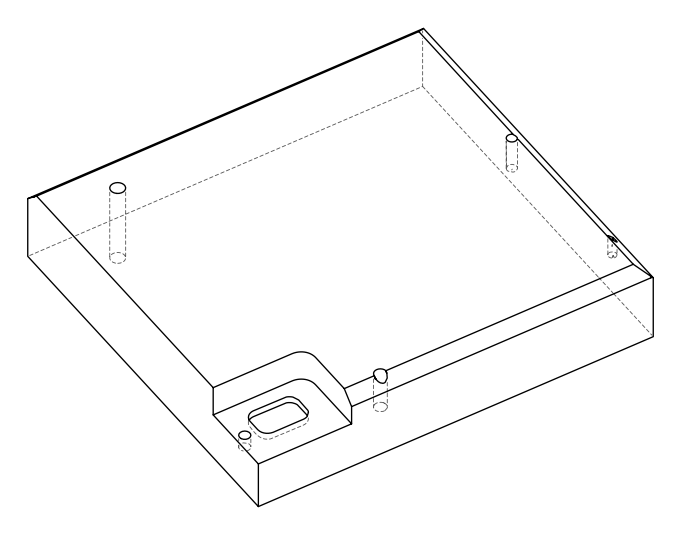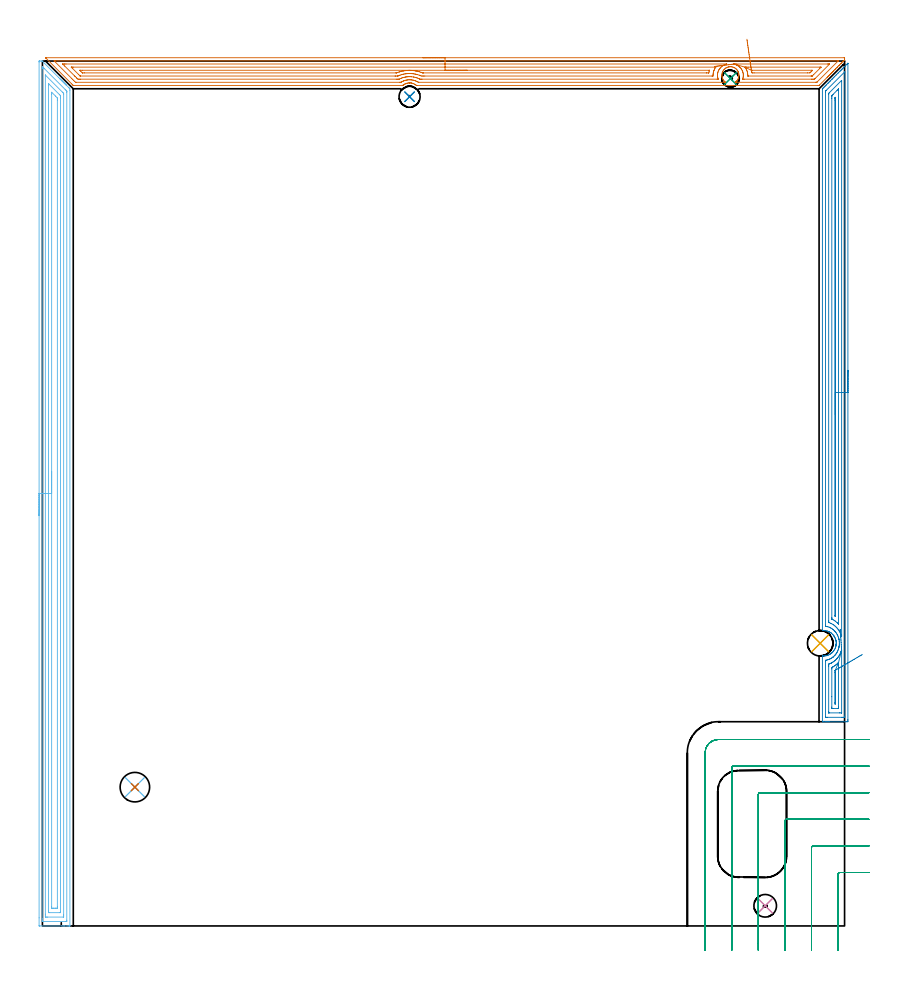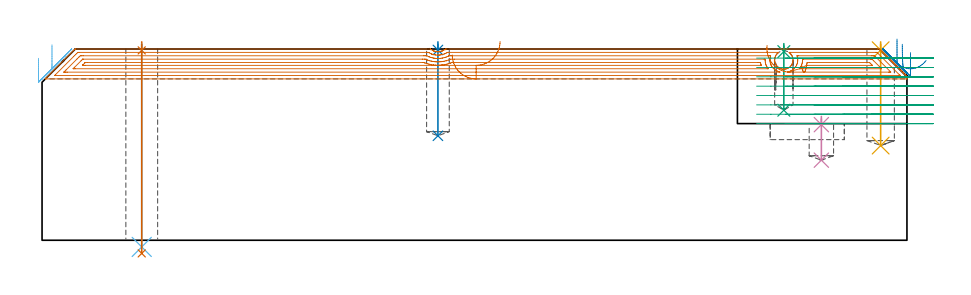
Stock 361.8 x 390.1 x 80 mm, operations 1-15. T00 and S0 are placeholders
(PLAN: 16 operations, 8 tool changes, 55.3 min)
(1 SPOT_DRILL | STEP1HOLE | NXT0321_9005460120000 | 0.03 min | 2 mm3)
(2 SPOT_DRILL_1 | STEP1POCKET | NXT0321_9005460120000 | 0.03 min | 1 mm3)
(3 SPOT_DRILL_2 | STEP1POCKET_1 | NXT0321_9005460120000 | 0.03 min | 11 mm3)
(4 SPOT_DRILL_3 | STEP1POCKET_2 | NXT0321_9005460120000 | 0.04 min | 3411 mm3)
(5 SPOT_DRILL_4 | STEP1POCKET_3 | NXT0321_9005460120000 | 0.03 min | 1 mm3)
(6 DRILL_THROUGH_HOLE_INTO_CENTER | STEP1HOLE | NXT0301_042 | 0.34 min | 3139 mm3)
(7 DRILL_TO_ENLARGE_THROUGH_HOLE | STEP1HOLE | UGT0301_267 | 0.35 min | 7943 mm3)
(8 DRILL_BLIND_HOLE_INTO_CENTER | STEP1POCKET | NXT0301_066 | 0.15 min | 2479 mm3)
(9 DRILL_BLIND_HOLE_INTO_CENTER_1 | STEP1POCKET_1 | UGT0301_196 | 0.11 min | 1102 mm3)
(10 DRILL_BLIND_HOLE_INTO_CENTER_2 | STEP1POCKET_2 | NXT0301_073 | 0.08 min | 1202 mm3)
(11 DRILL_BLIND_HOLE_INTO_CENTER_3 | STEP1POCKET_3 | NXT0301_086 | 0.17 min | 4037 mm3)
(12 AREA_MILL | FG_CHAMFER_SURFACE | UGT0205_001 | 15.7 min | 37683 mm3)
(13 AREA_MILL_1 | FG_CHAMFER_SURFACE_1 | UGT0205_001 | 14.28 min | 27296 mm3)
(14 AREA_MILL_2 | FG_CHAMFER_SURFACE_2 | UGT0205_001 | 11.76 min | 19400 mm3)
(15 MILL_CORNER_NOTCH_RECTANGULAR | CORNER_NOTCH_RECTANGULAR | UGT0201_008 | Follow Part, ap 4, ae 75% | 11.62 min | 198533 mm3)
(16 MILL_RECTANGULAR_POCKET | POCKET_RECTANGULAR_STRAIGHT | UGT0201_008 | Follow Part, ap 4, ae 75% | 0.59 min | 9524 mm3)
(TOOL NXT0321_9005460120000 | NC Spot Drill, 142deg, 12mm, Carbide, Uncoated | D12 PA142 FL30 Z2)
(TOOL NXT0301_042 | Carbide Drill 7.1mm [860.1-0710-057A1-MM 2214] | D7.1 PA140 FL85 Z2)
(TOOL UGT0301_267 | Twist Drill 13.3 mm | D13.3 PA118 FL108 Z2)
(TOOL NXT0301_066 | Carbide Drill 9.5mm [860.1-0950-029A1-MM 2214] | D9.5 PA140 FL47 Z2)
(TOOL UGT0301_196 | Twist Drill 7.7 mm | D7.7 PA118 FL73 Z2)
(TOOL NXT0301_073 | Carbide Drill 10.2mm [860.1-1020-031A1-MM 2214] | D10.2 PA140 FL55 Z2)
(TOOL NXT0301_086 | Carbide Drill 11.5mm [860.1-1150-035A1-MM 2214] | D11.5 PA140 FL55 Z2)
(TOOL UGT0205_001 | Chamfer Mill 20 x 3 x 45 deg. | D20 FL50 Z2)
(TOOL UGT0201_008 | End Mill 16 mm | D16 FL32 Z4)
(OP 1 SPOT_DRILL)
G17 G21 G94 G90
T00 M6
G54
G17 G0 G90 X41.7 Y62.6 S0 M3
G43 Z90. H0
G94 G81 G98 Z79.428 F250. R83.
G80
M5
M2
(OP 2 SPOT_DRILL_1)
G17 G21 G94 G90
T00 M6
G54
G17 G0 G90 X165.6 Y374. S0 M3
G43 Z90. H0
G94 G81 G98 Z79.591 F250. R83.
G80
M5
M2
(OP 3 SPOT_DRILL_2)
G17 G21 G94 G90
T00 M6
G54
G17 G0 G90 X310.3 Y382.2 S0 M3
G43 Z90. H0
G94 G81 G98 Z78.919 F250. R82.25
G80
M5
M2
(OP 4 SPOT_DRILL_3)
G17 G21 G94 G90
T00 M6
G54
G17 G0 G90 X326. Y9.1 S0 M3
G43 Z90. H0
G94 G81 G98 Z48.361 F250. R51.8
G80
M5
M2
(OP 5 SPOT_DRILL_4)
G17 G21 G94 G90
T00 M6
G54
G17 G0 G90 X350.8 Y127.5 S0 M3
G43 Z90. H0
G94 G81 G98 Z79.505 F250. R83.
G80
M5
M2
(OP 6 DRILL_THROUGH_HOLE_INTO_CENTER)
G17 G21 G94 G90
T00 M6
G54
G17 G0 G90 X41.7 Y62.6 S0 M3
G43 Z90. H1
G94 G73 G98 Z-2.792 F250. Q6.899 R82.
G80
M5
M2
(OP 7 DRILL_TO_ENLARGE_THROUGH_HOLE)
G17 G21 G94 G90
T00 M6
G54
G17 G0 G90 X41.7 Y62.6 S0 M3
G43 Z90. H0
G94 G73 G98 Z-5.496 F250. Q12.214 R82.
G80
M5
M2
(OP 8 DRILL_BLIND_HOLE_INTO_CENTER)
G17 G21 G94 G90
T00 M6
G54
G17 G0 G90 X165.6 Y374. S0 M3
G43 Z90. H1
G94 G81 G98 Z43.7 F250. R82.
G80
M5
M2
(OP 9 DRILL_BLIND_HOLE_INTO_CENTER_1)
G17 G21 G94 G90
T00 M6
G54
G17 G0 G90 X310.3 Y382.2 S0 M3
G43 Z90. H0
G94 G81 G98 Z54.4 F250. R81.25
G80
M5
M2
(OP 10 DRILL_BLIND_HOLE_INTO_CENTER_2)
G17 G21 G94 G90
T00 M6
G54
G17 G0 G90 X326. Y9.1 S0 M3
G43 Z90. H1
G94 G81 G98 Z33.5 F250. R50.8
G80
M5
M2
(OP 11 DRILL_BLIND_HOLE_INTO_CENTER_3)
G17 G21 G94 G90
T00 M6
G54
G17 G0 G90 X350.8 Y127.5 S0 M3
G43 Z90. H1
G94 G81 G98 Z39.6 F250. R82.
G80
M5
M2
(OP 12 AREA_MILL)
G17 G21 G94 G90
T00 M6
G54
G17 G0 G90 X-1.5 Y185.05 S1061 M3
G43 Z90. H0
Z76.1
G94 G1 Y185.088 Z75.228 F250.
Y185.202 Z74.364
Y185.391 Z73.512
Y185.653 Z72.68
Y185.987 Z71.874
Y186.39 Z71.1
Y186.858 Z70.364
Y187.39 Z69.672
Y187.979 Z69.029
Y188.622 Z68.44
Y189.314 Z67.909
Y190.05 Z67.44
Y190.824 Z67.037
Y191.63 Z66.703
Y192.462 Z66.441
Y193.314 Z66.252
Y194.178 Z66.138
Y195.05 Z66.1
Y389.667
X-1.496 Y389.921 Z66.104
X-1.491 Y390.097 Z66.105
X-1.471 Y390.099 Z66.125
X-1.297 Y390.1 Z66.298
X-1.122 Z66.473
X-0.245 Z67.352
X-0.108 Y390.098 Z67.488
X-0.069 Y390.07 Z67.528
X7.319 Y382.682 Z74.918
X7.933 Y382.069 Z75.53
X7.975 Y382.025 Z75.574
X8.178 Y381.823 Z75.777
X8.225 Y381.777 Z75.822
X8.273 Y381.727 Z75.872
X8.464 Y381.536 Z76.063
X8.517 Y381.485 Z76.114
X8.571 Y381.429 Z76.17
X8.751 Y381.25 Z76.35
X8.809 Y381.193 Z76.405
X8.869 Y381.131 Z76.468
X9.037 Y380.963 Z76.636
X9.101 Y380.901 Z76.697
X9.167 Y380.833 Z76.766
X9.324 Y380.677 Z76.923
X9.393 Y380.609 Z76.989
X9.465 Y380.535 Z77.064
X9.61 Y380.39 Z77.209
X9.685 Y380.317 Z77.281
X9.763 Y380.237 Z77.362
X9.896 Y380.104 Z77.496
X9.977 Y380.025 Z77.573
X10.061 Y379.939 Z77.66
X10.183 Y379.817 Z77.782
X10.269 Y379.733 Z77.865
X10.359 Y379.641 Z77.958
X10.469 Y379.531 Z78.069
X10.561 Y379.441 Z78.157
X10.657 Y379.343 Z78.256
X10.756 Y379.244 Z78.355
X10.853 Y379.148 Z78.449
X12.022 Y377.98 Z79.618
X12.147 Y377.853 Z79.746
X12.241 Y377.758 Z79.839
X12.399 Y377.595 Z79.986
X12.4 Y376.96 Z80.
Y0.179
X12.397 Y0.01 Z79.988
X12.251 Y0.003 Z79.843
X12.097 Y0. Z79.697
X11.847 Z79.446
X11.145 Z78.74
X9.919 Z77.515
X9.393 Z76.987
X8.78 Z76.375
X-1.122 Z66.476
X-1.388 Y0.003 Z66.21
X-1.492 Y0.01 Z66.106
X-1.499 Y0.117 Z66.099
X-1.5 Y3.664 Z66.1
Y195.05
X-0.086 Z67.514
X-0.085 Y386.792 Z67.515
X-0.081 Y387.519 Z67.519
X-0.079 Y387.609 Z67.521
X0.275 Y387.267 Z67.875
X0.508 Y387.04 Z68.108
X0.631 Y386.919 Z68.231
X0.758 Y386.792 Z68.358
X10.269 Y377.28 Z77.869
X10.588 Y376.96 Z78.188
X10.921 Y376.617 Z78.521
X10.979 Y376.544 Z78.579
X10.981 Y376.502 Z78.581
X10.984 Y376.411 Z78.584
X10.985 Y376.229 Z78.585
X10.986 Y376.066 Z78.586
X10.985 Y2.577 Z78.585
X10.984 Y2.414 Z78.584
X10.98 Y2.049 Z78.58
X10.979 Y2.012 Z78.579
X10.918 Y2.008 Z78.518
X10.81 Y2.003 Z78.41
X10.674 Y2.001 Z78.274
X0.159 Z67.759
X-0.021 Y2.006 Z67.579
X-0.054 Y2.01 Z67.546
X-0.079 Y2.016 Z67.521
X-0.08 Y2.057 Z67.52
X-0.084 Y2.249 Z67.516
X-0.085 Y2.414 Z67.515
X-0.086 Y3.145 Z67.514
Y195.05
X1.328 Z68.928
X1.329 Y383.581 Z68.929
X1.33 Y383.702 Z68.93
X1.333 Y383.745 Z68.933
X1.336 Y383.754 Z68.936
X1.339 Z68.939
X1.383 Y383.714 Z68.983
X1.507 Y383.593 Z69.107
X9.035 Y376.066 Z76.635
X9.393 Y375.706 Z76.993
X9.522 Y375.571 Z77.122
X9.553 Y375.536 Z77.153
X9.565 Y375.516 Z77.165
X9.567 Y375.475 Z77.167
X9.57 Y375.354 Z77.17
X9.571 Y375.172 Z77.171
Y374.99
Y4.914
X9.568 Y4.201 Z77.168
X9.566 Y4.025 Z77.166
X9.561 Y4.009 Z77.161
X9.541 Y4.006 Z77.141
X9.492 Y4.003 Z77.092
X9.393 Y4.001 Z76.993
X2.383 Y4. Z69.983
X1.701 Y4.004 Z69.301
X1.507 Y4.01 Z69.107
X1.335 Y4.029 Z68.935
X1.332 Y4.201 Z68.932
X1.33 Y4.382 Z68.93
X1.329 Y5.095 Z68.929
X1.328 Y5.277 Z68.928
Y195.05
X2.743 Z70.343
X2.744 Y379.274 Z70.344
X2.746 Y379.641 Z70.346
X2.75 Y379.881 Z70.35
X2.751 Y379.888 Z70.351
X2.781 Y379.862 Z70.381
X2.856 Y379.791 Z70.456
X3.01 Y379.641 Z70.61
X7.641 Y375.011 Z75.241
X8.003 Y374.646 Z75.603
X8.093 Y374.552 Z75.693
X8.136 Y374.503 Z75.736
X8.15 Y374.48 Z75.75
X8.152 Y374.453 Z75.752
X8.155 Y374.278 Z75.755
X8.157 Y373.751 Z75.757
Y373.384
Y6.357
X8.154 Y6.18 Z75.754
X8.15 Y6.041 Z75.75
X8.148 Y6.009 Z75.748
X8.127 Y6.007 Z75.727
X8.073 Y6.004 Z75.673
X7.641 Y6. Z75.241
X3.259 Z70.859
X2.828 Y6.003 Z70.428
X2.776 Y6.006 Z70.376
X2.754 Y6.01 Z70.354
X2.749 Y6.022 Z70.349
X2.746 Y6.085 Z70.346
X2.744 Y6.147 Z70.344
X2.743 Y6.516 Z70.343
Y6.883
Y195.05
X4.157 Z71.757
Y375.15
X4.164 Y376.037 Z71.764
X5.923 Y374.278 Z73.523
X6.736 Y373.413 Z74.336
X6.738 Y373.384 Z74.338
X6.743 Y372.512 Z74.343
Y8.671
X6.739 Y8.235 Z74.339
X6.736 Y8.026 Z74.336
X6.537 Y8.009 Z74.137
X5.888 Y8.002 Z73.488
X5.669 Y8. Z73.269
X5.012 Y8.001 Z72.612
X4.792 Y8.002 Z72.392
X4.274 Y8.01 Z71.874
X4.164 Y8.03 Z71.764
X4.157 Y8.671 Z71.757
Y195.05
Y195.922 Z71.795
Y196.786 Z71.909
Y197.638 Z72.098
Y198.47 Z72.36
Y199.276 Z72.694
Y200.05 Z73.097
Y200.786 Z73.565
Y201.478 Z74.096
Y202.121 Z74.686
Y202.71 Z75.329
Y203.242 Z76.021
Y203.71 Z76.757
Y204.113 Z77.531
Y204.447 Z78.337
Y204.709 Z79.169
Y204.898 Z80.02
Y205.012 Z80.885
Y205.05 Z81.757
G0 Z90.
M5
M2
(OP 13 AREA_MILL_1)
G17 G21 G94 G90
T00 M6
G54
G17 G0 G90 X171.6 Y391.6 S1061 M3
G43 Z90. H0
Z77.5
G94 G1 X171.638 Z76.628 F250.
X171.752 Z75.763
X171.941 Z74.912
X172.203 Z74.08
X172.537 Z73.274
X172.94 Z72.5
X173.408 Z71.764
X173.94 Z71.072
X174.529 Z70.429
X175.172 Z69.84
X175.864 Z69.308
X176.6 Z68.84
X177.374 Z68.437
X178.18 Z68.103
X179.012 Z67.841
X179.864 Z67.652
X180.728 Z67.538
X181.6 Z67.5
X361.628
X361.693 Y391.598 Z67.502
X361.8 Y391.591 Z67.505
Y390.694 Z68.405
X361.799 Y390.659 Z68.439
X361.796 Y390.607 Z68.49
X361.776 Y390.579 Z68.519
X361.606 Y390.406 Z68.694
X361.181 Y389.98 Z69.119
X360.976 Y389.774 Z69.322
X360.378 Y389.178 Z69.922
X360.287 Y389.087 Z70.012
X360.091 Y388.889 Z70.207
X359.518 Y388.318 Z70.782
X359.394 Y388.193 Z70.905
X359.206 Y388.004 Z71.092
X358.658 Y387.458 Z71.642
X358.322 Y387.12 Z71.976
X357.798 Y386.598 Z72.502
X357.437 Y386.235 Z72.861
X356.938 Y385.738 Z73.362
X356.714 Y385.513 Z73.585
X356.553 Y385.35 Z73.745
X356.392 Y385.191 Z73.907
X356.267 Y385.066 Z74.032
X356.11 Y384.908 Z74.187
X355.954 Y384.752 Z74.345
X355.82 Y384.619 Z74.479
X355.668 Y384.465 Z74.63
X355.515 Y384.314 Z74.783
X355.373 Y384.172 Z74.925
X355.225 Y384.023 Z75.073
X355.077 Y383.876 Z75.222
X354.927 Y383.726 Z75.372
X354.783 Y383.58 Z75.515
X354.639 Y383.438 Z75.66
X354.48 Y383.279 Z75.819
X354.34 Y383.138 Z75.958
X354.201 Y383. Z76.098
X354.033 Y382.832 Z76.266
X353.898 Y382.696 Z76.4
X350.46 Y379.258 Z79.839
X350.345 Y379.149 Z79.948
X350.295 Y379.104 Z79.99
X349.567 Y379.1 Z80.
X169.092
X168.699 Y379.106 Z79.992
X168.601 Y379.178 Z79.92
X168.407 Y379.325 Z79.774
X168.205 Y379.465 Z79.635
X167.983 Y379.594 Z79.506
X167.812 Y379.692 Z79.408
X167.406 Y379.89 Z79.209
X167.312 Y379.925 Z79.173
X166.858 Y380.067 Z79.03
X166.597 Y380.127 Z78.971
X166.42 Y380.167 Z78.928
X166.412 Y380.168 Z78.927
X165.974 Y380.229 Z78.871
X165.751 Y380.243 Z78.853
X165.551 Y380.244 Z78.848
X165.526 Z78.849
X165.414 Y380.242 Z78.855
X165.079 Y380.212 Z78.887
X164.625 Y380.136 Z78.96
X164.384 Y380.075 Z79.023
X164.21 Y380.03 Z79.067
X163.793 Y379.889 Z79.209
X163.741 Y379.866 Z79.231
X163.731 Y379.861 Z79.235
X163.521 Y379.755 Z79.344
X163.286 Y379.634 Z79.464
X162.848 Y379.365 Z79.733
X162.65 Y379.219 Z79.88
X162.646 Y379.216 Z79.882
X162.532 Y379.126 Z79.969
X162.497 Y379.104 Z79.989
X162.391 Y379.1 Z80.
X14.081
X13.905 Y379.104 Z79.989
X13.878 Y379.125 Z79.969
X13.721 Y379.277 Z79.82
X13.187 Y379.813 Z79.287
X1.573 Y391.428 Z67.671
X1.462 Y391.544 Z67.554
X1.418 Y391.593 Z67.505
X1.545 Y391.599 Z67.501
X1.573 Y391.6 Z67.5
X181.6
Y390.186 Z68.914
X358.532
X358.874 Y390.184 Z68.916
X358.915 Y390.182 Z68.918
X358.921 Y390.18 Z68.92
Y390.177 Z68.923
X358.9 Y390.151 Z68.949
X358.877 Y390.128 Z68.972
X358.735 Y389.984 Z69.116
X349.566 Y380.816 Z78.284
X349.397 Y380.651 Z78.449
X349.29 Y380.549 Z78.551
X349.26 Y380.522 Z78.578
X349.211 Y380.519 Z78.581
X349.104 Y380.517 Z78.583
X348.673 Y380.514 Z78.586
X348.642
X312.859 Y380.515
X312.475 Y380.521 Z78.579
X312.602 Y380.619 Z78.481
X312.795 Y380.77 Z78.33
X312.867 Y380.834 Z78.266
X313.234 Y381.223 Z77.877
X313.403 Y381.43 Z77.67
X313.55 Y381.65 Z77.45
X313.76 Y382.018 Z77.082
X313.868 Y382.271 Z76.829
X313.958 Y382.53 Z76.57
X314.067 Y382.967 Z76.133
X314.129 Y383.41 Z75.69
X314.135 Y383.851 Z75.249
X314.093 Y384.29 Z74.81
X313.996 Y384.735 Z74.365
X313.849 Y385.17 Z73.93
X313.76 Y385.382 Z73.718
X313.563 Y385.723 Z73.377
X313.339 Y386.05 Z73.05
X313.113 Y386.314 Z72.786
X312.867 Y386.564 Z72.536
X312.634 Y386.754 Z72.346
X312.386 Y386.93 Z72.17
X311.974 Y387.155 Z71.945
X311.533 Y387.334 Z71.766
X311.081 Y387.459 Z71.641
X310.636 Y387.524 Z71.576
X310.188 Y387.54 Z71.56
X309.962 Y387.532 Z71.568
X309.737 Y387.508 Z71.592
X309.515 Y387.467 Z71.633
X309.295 Y387.408 Z71.692
X308.84 Y387.252 Z71.848
X308.618 Y387.157 Z71.943
X308.402 Y387.045 Z72.055
X308.213 Y386.93 Z72.17
X307.847 Y386.652 Z72.448
X307.509 Y386.343 Z72.757
X307.262 Y386.05 Z73.05
X306.978 Y385.622 Z73.478
X306.754 Y385.17 Z73.93
X306.616 Y384.813 Z74.287
X306.507 Y384.29 Z74.81
X306.465 Y383.851 Z75.249
X306.472 Y383.41 Z75.69
X306.528 Y382.996 Z76.104
X306.616 Y382.585 Z76.515
X306.636 Y382.53 Z76.57
X306.819 Y382.081 Z77.019
X307.052 Y381.65 Z77.45
X307.268 Y381.344 Z77.756
X307.509 Y381.056 Z78.044
X307.813 Y380.77 Z78.33
X308.095 Y380.554 Z78.546
X308.137 Y380.521 Z78.579
X307.804 Y380.514 Z78.586
X169.739 Y380.515 Z78.585
X169.631 Y380.516 Z78.584
X169.578 Y380.518 Z78.582
X169.554 Y380.521 Z78.579
X169.517 Y380.54 Z78.56
X169.092 Y380.77 Z78.33
X168.505 Y381.064 Z78.036
X168.198 Y381.186 Z77.914
X167.63 Y381.368 Z77.732
X167.305 Y381.449 Z77.651
X167.199 Y381.474 Z77.626
X166.758 Y381.556 Z77.544
X166.412 Y381.603 Z77.497
X166.146 Y381.631 Z77.469
X165.818 Y381.651 Z77.449
X165.518 Y381.655 Z77.445
X165.238 Y381.645 Z77.455
X164.625 Y381.582 Z77.518
X164.438 Y381.553 Z77.547
X164.112 Y381.498 Z77.602
X163.731 Y381.412 Z77.688
X163.696 Y381.403 Z77.697
X163.564 Y381.368 Z77.732
X163.016 Y381.192 Z77.908
X162.941 Y381.165 Z77.935
X162.838 Y381.125 Z77.975
X162.399 Y380.918 Z78.182
X161.944 Y380.677 Z78.423
X161.818 Y380.608 Z78.492
X161.684 Y380.534 Z78.566
X161.482 Y380.521 Z78.579
X161.051 Y380.515 Z78.585
X161.02 Y380.514 Z78.586
X15.389 Y380.515 Z78.585
X14.964 Y380.521 Z78.579
X14.527 Y380.933 Z78.167
X14.084 Y381.368 Z77.732
X13.634 Y381.816 Z77.284
X13.196 Y382.253 Z76.847
X5.593 Y389.857 Z69.243
X5.385 Y390.069 Z69.031
X5.307 Y390.152 Z68.948
X5.283 Y390.179 Z68.921
X5.312 Y390.181 Z68.919
X5.405 Y390.184 Z68.916
X5.593 Y390.186 Z68.914
X5.624
X181.6
Y388.772 Z70.328
X308.468 Y388.771 Z70.329
X308.525
X308.576 Y388.769 Z70.331
X308.68 Y388.763 Z70.337
X308.531 Y388.715 Z70.385
X308.468 Y388.694 Z70.406
X308.284 Y388.629 Z70.471
X307.779 Y388.447 Z70.653
X307.636 Y388.386 Z70.714
X307.575 Y388.357 Z70.743
X307.052 Y388.08 Z71.02
X306.681 Y387.833 Z71.267
X306.329 Y387.562 Z71.538
X306.046 Y387.306 Z71.794
X305.788 Y387.051 Z72.049
X305.617 Y386.847 Z72.253
X305.481 Y386.677 Z72.423
X305.248 Y386.327 Z72.773
X305.12 Y386.125 Z72.975
X304.945 Y385.792 Z73.308
X304.928 Y385.759 Z73.341
X304.894 Y385.69 Z73.41
X304.675 Y385.125 Z73.975
X304.624 Y384.908 Z74.192
X304.521 Y384.392 Z74.708
X304.487 Y384.023 Z75.077
X304.477 Y383.551 Z75.549
X304.484 Y383.347 Z75.753
X304.509 Y383.138 Z75.962
X304.613 Y382.532 Z76.568
X304.682 Y382.253 Z76.847
X304.786 Y381.939 Z77.161
X304.749 Y381.935 Z77.165
X304.656 Y381.933 Z77.167
X304.328 Y381.929 Z77.171
X171.207
X170.879
X170.309 Y381.933 Z77.167
X170.275 Y381.935 Z77.165
X170.22 Y381.955 Z77.145
X170.115 Y382.003 Z77.097
X169.985 Y382.063 Z77.037
X169.587 Y382.253 Z76.847
X169.092 Y382.452 Z76.648
X168.789 Y382.554 Z76.546
X168.432 Y382.662 Z76.438
X168.198 Y382.723 Z76.377
X167.584 Y382.862 Z76.238
X167.305 Y382.916 Z76.184
X166.529 Y383.022 Z76.078
X166.412 Y383.033 Z76.067
X166. Y383.059 Z76.041
X165.584 Y383.073 Z76.027
X165.518 Y383.072 Z76.028
X165.11 Y383.056 Z76.044
X164.737 Y383.027 Z76.073
X164.625 Y383.015 Z76.085
X164.26 Y382.973 Z76.127
X163.947 Y382.924 Z76.176
X163.731 Y382.888 Z76.212
X163.206 Y382.773 Z76.327
X162.838 Y382.681 Z76.419
X162.51 Y382.578 Z76.522
X161.944 Y382.39 Z76.71
X161.845 Y382.352 Z76.748
X161.617 Y382.253 Z76.847
X160.975 Y381.947 Z77.153
X160.908 Y381.935 Z77.165
X160.768 Y381.933 Z77.167
X160.484 Y381.93 Z77.17
X160.158 Y381.929 Z77.171
X159.592 Y381.928 Z77.172
X17.208 Y381.929 Z77.171
X16.641 Y381.93 Z77.17
X16.314 Y381.932 Z77.168
X15.991 Y381.935 Z77.165
X15.656 Y382.253 Z76.847
X15.421 Y382.481 Z76.619
X14.761 Y383.138 Z75.962
X14.527 Y383.372 Z75.728
X10.06 Y387.839 Z71.261
X9.455 Y388.447 Z70.653
X9.167 Y388.74 Z70.36
X9.153 Y388.765 Z70.335
X9.167 Y388.766 Z70.334
X9.734 Y388.77 Z70.33
X10.06 Y388.771 Z70.329
X10.626 Y388.772 Z70.328
X181.6
Y387.357 Z71.743
X303.314
X303.642 Y387.355 Z71.745
X303.684 Y387.353 Z71.747
X303.699 Y387.351 Z71.749
X303.695 Y387.341 Z71.759
X303.659 Y387.28 Z71.82
X303.278 Y386.677 Z72.423
X303.217 Y386.569 Z72.531
X303.107 Y386.36 Z72.74
X302.932 Y385.966 Z73.134
X302.861 Y385.792 Z73.308
X302.757 Y385.527 Z73.573
X302.693 Y385.318 Z73.782
X302.604 Y384.908 Z74.192
X302.54 Y384.585 Z74.515
X302.487 Y384.023 Z75.077
X302.475 Y383.764 Z75.336
X302.461 Y383.35 Z75.75
X302.385 Y383.347 Z75.753
X302.214 Y383.344 Z75.756
X302.007 Y383.343 Z75.757
X172.459
X171.772 Y383.344 Z75.756
X171.563 Y383.345 Z75.755
X170.879 Y383.355 Z75.745
X170.495 Y383.518 Z75.582
X169.985 Y383.717 Z75.383
X169.118 Y383.997 Z75.103
X169.092 Y384.004 Z75.096
X169.02 Y384.023 Z75.077
X168.198 Y384.207 Z74.893
X167.964 Y384.255 Z74.845
X167.305 Y384.356 Z74.744
X166.916 Y384.408 Z74.692
X166.412 Y384.453 Z74.647
X165.955 Y384.475 Z74.625
X165.518 Y384.483 Z74.617
X165.066 Y384.471 Z74.629
X164.625 Y384.438 Z74.662
X164.243 Y384.401 Z74.699
X163.731 Y384.338 Z74.762
X163.457 Y384.295 Z74.805
X162.838 Y384.175 Z74.925
X162.712 Y384.148 Z74.952
X162.183 Y384.023 Z75.077
X161.998 Y383.97 Z75.13
X161.944 Y383.953 Z75.147
X161.328 Y383.749 Z75.351
X161.051 Y383.655 Z75.445
X160.681 Y383.504 Z75.596
X160.464 Y383.414 Z75.686
X160.325 Y383.356 Z75.744
X160.158 Y383.35 Z75.75
X159.948 Y383.346 Z75.754
X159.264 Y383.343 Z75.757
X159.057
X17.208
X17.11 Y383.344 Z75.756
X17.05 Y383.347 Z75.753
X17.02 Y383.349 Z75.751
X16.993 Y383.368 Z75.732
X16.769 Y383.586 Z75.514
X16.326 Y384.023 Z75.077
X13.634 Y386.715 Z72.385
X13.241 Y387.112 Z71.988
X13.051 Y387.307 Z71.793
X13.013 Y387.348 Z71.752
X13.031 Y387.35 Z71.75
X13.088 Y387.353 Z71.747
X13.634 Y387.357 Z71.743
X13.841
X181.6
Y385.943 Z73.157
X300.681 Y385.942 Z73.158
X300.762 Y385.94 Z73.16
X300.813 Y385.936 Z73.164
X300.822 Y385.934 Z73.166
X300.821 Y385.925 Z73.175
X300.787 Y385.792 Z73.308
X300.712 Y385.51 Z73.59
X300.573 Y384.908 Z74.192
X300.544 Y384.792 Z74.308
X300.533 Y384.764 Z74.336
X300.502 Y384.762 Z74.338
X300.427 Y384.76 Z74.34
X299.686 Y384.757 Z74.343
X299.534
X171.924
X171.772 Y384.758 Z74.342
X171.62 Y384.76 Z74.34
X171.52 Y384.764 Z74.336
X171.455 Y384.771 Z74.329
X170.879 Y384.985 Z74.115
X170.758 Y385.027 Z74.073
X169.985 Y385.265 Z73.835
X169.492 Y385.396 Z73.704
X169.092 Y385.49 Z73.61
X168.753 Y385.566 Z73.534
X168.346 Y385.646 Z73.454
X168.198 Y385.67 Z73.43
X167.376 Y385.792 Z73.308
X167.305 Y385.802 Z73.298
X167.294 Y385.803 Z73.297
X166.903 Y385.835 Z73.265
X166.412 Y385.874 Z73.226
X166.324 Y385.879 Z73.221
X165.663 Y385.898 Z73.202
X165.518 Y385.901 Z73.199
X165.409 Y385.9 Z73.2
X165.241 Y385.894 Z73.206
X164.625 Y385.864 Z73.236
X164.557 Y385.86 Z73.24
X163.826 Y385.792 Z73.308
X163.742 Y385.782 Z73.318
X163.731 Y385.781 Z73.319
X162.966 Y385.666 Z73.434
X162.838 Y385.643 Z73.457
X162.221 Y385.518 Z73.582
X161.944 Y385.454 Z73.646
X161.501 Y385.347 Z73.753
X161.051 Y385.214 Z73.886
X160.816 Y385.14 Z73.96
X160.158 Y384.928 Z74.172
X160.142 Y384.923 Z74.177
X159.736 Y384.768 Z74.332
X159.669 Y384.763 Z74.337
X159.568 Y384.759 Z74.341
X159.416 Y384.757 Z74.343
X18.995
X18.251 Y384.759 Z74.341
X18.101 Y384.762 Z74.338
X18.055 Y384.764 Z74.336
X18.003 Y384.807 Z74.293
X17.897 Y384.908 Z74.192
X17.208 Y385.591 Z73.509
X17.007 Y385.792 Z73.308
X16.942 Y385.86 Z73.24
X16.894 Y385.915 Z73.185
X16.877 Y385.937 Z73.163
X16.904 Y385.938 Z73.162
X17.057 Y385.942 Z73.158
X17.208 Y385.943 Z73.157
X17.949
X181.6
X182.472 Z73.195
X183.336 Z73.309
X184.188 Z73.498
X185.02 Z73.76
X185.826 Z74.094
X186.6 Z74.497
X187.336 Z74.965
X188.028 Z75.496
X188.671 Z76.086
X189.26 Z76.729
X189.792 Z77.421
X190.26 Z78.157
X190.663 Z78.931
X190.997 Z79.737
X191.259 Z80.569
X191.448 Z81.42
X191.562 Z82.285
X191.6 Z83.157
G0 Z90.
X303.294 Y387.667
Z81.512
G1 X303.224 Y387.658 Z80.643
X303.228 Z79.77
X303.309 Y387.669 Z78.902
X303.464 Y387.688 Z78.043
X303.693 Y387.717 Z77.202
X303.993 Y387.755 Z76.384
X304.363 Y387.802 Z75.595
X304.8 Y387.858 Z74.842
X305.301 Y387.921 Z74.131
X305.861 Y387.992 Z73.466
X306.476 Y388.071 Z72.852
X307.142 Y388.155 Z72.295
X307.854 Y388.245 Z71.799
X308.606 Y388.341 Z71.367
X309.392 Y388.441 Z71.003
X310.207 Y388.544 Z70.709
X311.044 Y388.65 Z70.488
X311.898 Y388.759 Z70.341
X311.952 Y388.766 Z70.334
X311.997 Y388.769 Z70.331
X312.042 Y388.771 Z70.329
X312.607 Y388.772 Z70.328
X312.935
X354.033 Y388.771 Z70.329
X354.6 Y388.77 Z70.33
X354.754 Y388.768 Z70.332
X354.927 Y388.765 Z70.335
X355.038 Y388.748 Z70.352
X354.98 Y388.684 Z70.416
X354.927 Y388.627 Z70.473
X348.613 Y382.312 Z76.788
X348.552 Y382.253 Z76.847
X348.29 Y382.001 Z77.099
X348.212 Y381.935 Z77.165
X348.103 Y381.933 Z77.167
X347.779 Y381.93 Z77.17
X347.213 Y381.929 Z77.171
X346.886 Y381.928 Z77.172
X316.509 Y381.929 Z77.171
X315.942 Y381.93 Z77.17
X315.871 Y381.932 Z77.168
X315.823 Y381.935 Z77.165
X315.846 Y382.025 Z77.075
X315.909 Y382.253 Z76.847
X316.029 Y382.729 Z76.371
X316.09 Y383.138 Z75.962
X316.121 Y383.522 Z75.578
X316.113 Y384.023 Z75.077
X316.07 Y384.458 Z74.642
X315.972 Y384.908 Z74.192
X315.881 Y385.212 Z73.888
X315.712 Y385.697 Z73.403
X315.669 Y385.792 Z73.308
X315.616 Y385.903 Z73.197
X315.318 Y386.389 Z72.711
X315.12 Y386.677 Z72.423
X314.722 Y387.143 Z71.957
X314.511 Y387.357 Z71.743
X314.277 Y387.562 Z71.538
X313.829 Y387.9 Z71.2
X313.567 Y388.063 Z71.037
X313.03 Y388.353 Z70.747
X312.935 Y388.394 Z70.706
X312.805 Y388.447 Z70.653
X312.459 Y388.58 Z70.52
X312.042 Y388.711 Z70.389
X311.993 Y388.727 Z70.373
X311.898 Y388.759 Z70.341
X316.903 Y387.35 Z71.75
X317.059 Y387.353 Z71.747
X317.402 Y387.356 Z71.744
X317.609 Y387.357 Z71.743
X318.296
X350.667
X351.021 Y387.353 Z71.747
X351.126 Y387.35 Z71.75
X351.183 Y387.343 Z71.757
X351.143 Y387.299 Z71.801
X351.029 Y387.181 Z71.919
X350.938 Y387.088 Z72.012
X350.529 Y386.677 Z72.423
X347.874 Y384.023 Z75.077
X347.779 Y383.928 Z75.172
X347.379 Y383.534 Z75.566
X347.21 Y383.371 Z75.729
X347.182 Y383.349 Z75.751
X347.143 Y383.347 Z75.753
X347.057 Y383.345 Z75.755
X346.886 Y383.343 Z75.757
X346.679
X318.503
X318.296 Y383.345 Z75.755
X318.198 Y383.347 Z75.753
X318.147 Y383.349 Z75.751
X318.116 Y384.023 Z75.077
X318.105 Y384.212 Z74.888
X318.063 Y384.575 Z74.525
X317.995 Y384.908 Z74.192
X317.901 Y385.299 Z73.801
X317.735 Y385.792 Z73.308
X317.644 Y386.04 Z73.06
X317.551 Y386.26 Z72.84
X317.402 Y386.549 Z72.551
X317.327 Y386.677 Z72.423
X317.218 Y386.86 Z72.24
X316.903 Y387.35 Z71.75
X319.763 Y385.931 Z73.169
X319.781 Y385.936 Z73.164
X319.933 Y385.941 Z73.159
X320.083 Y385.942 Z73.158
X346.886 Y385.943 Z73.157
X347.038 Y385.941 Z73.159
X347.323 Y385.936 Z73.164
X347.189 Y385.792 Z73.308
X347.04 Y385.64 Z73.46
X346.886 Y385.484 Z73.616
X346.595 Y385.196 Z73.904
X346.297 Y384.908 Z74.192
X346.139 Y384.763 Z74.337
X345.099 Y384.757 Z74.343
X320.976
X320.231 Y384.761 Z74.339
X320.083 Y384.764 Z74.336
X320.034 Y384.908 Z74.192
X320.012 Y384.978 Z74.122
X319.896 Y385.436 Z73.664
X319.796 Y385.792 Z73.308
X319.775 Y385.869 Z73.231
X319.765 Y385.913 Z73.187
X319.763 Y385.931 Z73.169
X319.671 Y386.571 Z72.583
X319.573 Y387.259 Z72.055
X319.468 Y387.989 Z71.59
X319.358 Y388.757 Z71.191
X319.243 Y389.557 Z70.861
X319.125 Y390.382 Z70.603
X319.004 Y391.226 Z70.419
X318.882 Y392.083 Z70.309
X318.758 Y392.945 Z70.276
X318.635 Y393.808 Z70.318
X318.512 Y394.664 Z70.437
X318.391 Y395.506 Z70.63
X318.274 Y396.328 Z70.896
X318.16 Y397.124 Z71.234
X318.05 Y397.888 Z71.641
X317.946 Y398.614 Z72.113
X317.849 Y399.297 Z72.648
X317.758 Y399.93 Z73.241
G0 Z90.
M5
M2
(OP 14 AREA_MILL_2)
G17 G21 G94 G90
T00 M6
G54
G17 G0 G90 X363.3 Y250.6 S1061 M3
G43 Z90. H0
Z78.5
G94 G1 Y250.562 Z77.628 F250.
Y250.448 Z76.764
Y250.259 Z75.912
Y249.997 Z75.08
Y249.663 Z74.274
Y249.26 Z73.5
Y248.792 Z72.764
Y248.261 Z72.072
Y247.671 Z71.429
Y247.028 Z70.84
Y246.336 Z70.309
Y245.6 Z69.84
Y244.826 Z69.437
Y244.02 Z69.103
Y243.188 Z68.841
Y242.337 Z68.652
Y241.472 Z68.538
Y240.6 Z68.5
Y93.15
X363.299 Y92.721 Z68.501
X363.295 Y92.261 Z68.503
X363.292 Y92.11 Z68.506
X362.842 Y92.1 Z68.956
X354.904 Z76.89
X354.365 Z77.432
X354.022 Z77.774
X353.483 Z78.313
X353.14 Z78.655
X352.454 Z79.345
X352.157 Z79.643
X351.806 Y92.107 Z79.984
X351.803 Y92.108 Z79.988
X351.8 Y92.274 Z80.
Y121.76
X351.804 Y121.763 Z79.995
X351.819 Y121.77 Z79.98
X351.962 Y121.761 Z79.838
X352.079 Y121.757 Z79.721
X352.542 Y121.766 Z79.257
X352.981 Y121.8 Z78.817
X353.418 Y121.87 Z78.378
X353.505 Y121.891 Z78.291
X353.857 Y121.977 Z77.937
X354.022 Y122.03 Z77.771
X354.18 Y122.081 Z77.616
X354.295 Y122.118 Z77.503
X354.705 Y122.281 Z77.094
X355.172 Y122.529 Z76.625
X355.345 Y122.643 Z76.45
X355.62 Y122.82 Z76.18
X355.786 Y122.947 Z76.01
X356.05 Y123.145 Z75.75
X356.084 Y123.174 Z75.716
X356.514 Y123.605 Z75.284
X356.668 Y123.786 Z75.127
X356.769 Y123.901 Z75.03
X356.912 Y124.067 Z74.888
X357.202 Y124.518 Z74.597
X357.449 Y124.96 Z74.351
X357.637 Y125.395 Z74.158
X357.698 Y125.559 Z74.098
X357.779 Y125.781 Z74.014
X357.806 Y125.853 Z73.989
X357.844 Y126.004 Z73.956
X357.911 Y126.298 Z73.886
X357.961 Y126.583 Z73.837
X357.97 Y126.643 Z73.825
X357.976 Y126.675 Z73.819
X357.988 Y126.746 Z73.807
X357.991 Y126.774 Z73.805
X358.012 Y127.02 Z73.777
X358.024 Y127.111 Z73.773
X358.025 Y127.121 Z73.772
X358.028 Y127.145 Z73.769
X358.032 Y127.192 Z73.764
Y127.503 Z73.754
X358.036 Y127.639 Z73.756
X358.009 Y128.086 Z73.787
X357.957 Y128.462 Z73.837
X357.948 Y128.532 Z73.848
X357.917 Y128.686 Z73.881
X357.883 Y128.848 Z73.914
X357.803 Y129.161 Z73.995
X357.711 Y129.425 Z74.086
X357.562 Y129.784 Z74.238
X357.524 Y129.875 Z74.276
X357.337 Y130.249 Z74.459
X357.304 Y130.318 Z74.493
X357.172 Y130.536 Z74.625
X357.122 Y130.618 Z74.674
X357.069 Y130.696 Z74.726
X356.962 Y130.855 Z74.836
X356.926 Y130.908 Z74.872
X356.687 Y131.211 Z75.112
X356.47 Y131.44 Z75.327
X356.376 Y131.54 Z75.421
X356.049 Y131.85 Z75.749
X355.824 Y132.036 Z75.975
X355.742 Y132.104 Z76.058
X355.671 Y132.153 Z76.129
X355.461 Y132.297 Z76.337
X355.345 Y132.367 Z76.453
X355.173 Y132.473 Z76.627
X355.115 Y132.503 Z76.685
X354.904 Y132.609 Z76.891
X354.737 Y132.695 Z77.059
X354.296 Y132.884 Z77.503
X354.17 Y132.929 Z77.629
X353.983 Y132.997 Z77.816
X353.419 Y133.128 Z78.38
X353.163 Y133.17 Z78.637
X352.982 Y133.2 Z78.818
X352.542 Y133.233 Z79.257
X352.258 Y133.232 Z79.541
X352.096 Z79.703
X351.806 Y133.24 Z79.993
X351.8 Y133.376 Z80.
Y377.31
X351.805 Y377.596 Z79.991
X351.812 Y377.614 Z79.984
X351.956 Y377.757 Z79.842
X352.117 Y377.919 Z79.68
X352.258 Y378.06 Z79.537
X352.403 Y378.204 Z79.395
X352.553 Y378.354 Z79.245
X352.699 Y378.502 Z79.096
X352.85 Y378.651 Z78.948
X352.988 Y378.789 Z78.81
X353.14 Y378.943 Z78.655
X353.297 Y379.097 Z78.501
X353.423 Y379.224 Z78.374
X353.581 Y379.384 Z78.214
X354.083 Y379.883 Z77.716
X354.339 Y380.14 Z77.459
X354.463 Y380.265 Z77.333
X354.815 Y380.615 Z76.985
X355.001 Y380.801 Z76.799
X355.233 Y381.033 Z76.566
X355.345 Y381.147 Z76.451
X355.918 Y381.718 Z75.881
X356.126 Y381.927 Z75.672
X356.227 Y382.029 Z75.569
X356.668 Y382.468 Z75.131
X357.109 Y382.911 Z74.687
X357.318 Y383.118 Z74.481
X357.362 Y383.162 Z74.438
X357.991 Y383.793 Z73.805
X358.21 Y384.01 Z73.59
X358.873 Y384.675 Z72.924
X359.059 Y384.859 Z72.741
X359.105 Y384.905 Z72.695
X359.755 Y385.556 Z72.042
X359.908 Y385.708 Z71.892
X359.999 Y385.799 Z71.801
X360.196 Y385.997 Z71.602
X360.296 Y386.097 Z71.502
X360.637 Y386.438 Z71.16
X360.757 Y386.558 Z71.042
X360.892 Y386.693 Z70.907
X361.078 Y386.879 Z70.72
X361.189 Y386.99 Z70.608
X361.786 Y387.586 Z70.014
X361.96 Y387.761 Z69.837
X362.679 Y388.48 Z69.12
X362.842 Y388.643 Z68.955
X363.283 Y389.082 Z68.517
X363.293 Y389.09 Z68.507
X363.297 Y389.085 Z68.503
X363.3 Y389.075 Z68.5
Y389.069
Y240.6
X361.886 Z69.914
X361.885 Y94.583 Z69.915
X361.884 Y94.508 Z69.916
X361.876 Y94.11 Z69.924
X361.477 Y94.103 Z70.323
X361.078 Y94.101 Z70.722
X360.598 Y94.1 Z71.202
X354.022 Y94.101 Z77.778
X353.539 Y94.103 Z78.261
X353.318 Y94.11 Z78.482
X353.221 Y94.133 Z78.579
X353.216 Y94.431 Z78.584
X353.215 Y94.508 Z78.585
X353.214 Y119.527 Z78.586
X353.216 Y119.731 Z78.584
X353.218 Y119.781 Z78.582
X353.221 Y119.803 Z78.579
X353.233 Y119.818 Z78.567
X353.381 Y119.849 Z78.419
X353.647 Y119.906 Z78.153
X354.022 Y119.997 Z77.778
X354.346 Y120.092 Z77.454
X354.904 Y120.289 Z76.896
X354.998 Y120.325 Z76.802
X355.217 Y120.42 Z76.583
X355.586 Y120.622 Z76.214
X355.786 Y120.737 Z76.014
X356.132 Y120.963 Z75.668
X356.627 Y121.314 Z75.173
X356.651 Y121.331 Z75.149
X356.668 Y121.345 Z75.132
X356.812 Y121.459 Z74.988
X357.141 Y121.792 Z74.659
X357.468 Y122.124 Z74.332
X357.544 Y122.213 Z74.256
X357.821 Y122.548 Z73.979
X357.939 Y122.707 Z73.861
X358.201 Y123.101 Z73.599
X358.257 Y123.189 Z73.543
X358.29 Y123.245 Z73.51
X358.432 Y123.499 Z73.368
X358.603 Y123.821 Z73.197
X358.681 Y123.994 Z73.119
X358.874 Y124.44 Z72.926
X359.042 Y124.888 Z72.758
X359.083 Y125.005 Z72.717
X359.11 Y125.095 Z72.69
X359.278 Y125.781 Z72.522
X359.281 Y125.798 Z72.519
X359.284 Y125.812 Z72.516
X359.314 Y125.985 Z72.486
X359.398 Y126.59 Z72.402
X359.407 Y126.675 Z72.393
X359.438 Y127.056 Z72.362
X359.446 Y127.434 Z72.354
X359.447 Y127.568 Z72.353
X359.404 Y128.371 Z72.396
X359.394 Y128.462 Z72.406
X359.314 Y129.051 Z72.486
X359.253 Y129.355 Z72.547
X359.245 Y129.39 Z72.555
X359.235 Y129.435 Z72.565
X359.111 Y129.898 Z72.689
X358.994 Y130.249 Z72.806
X358.778 Y130.792 Z73.022
X358.615 Y131.142 Z73.185
X358.432 Y131.511 Z73.368
X358.112 Y132.036 Z73.688
X357.882 Y132.37 Z73.918
X357.55 Y132.783 Z74.25
X357.416 Y132.929 Z74.384
X357.043 Y133.305 Z74.757
X356.668 Y133.644 Z75.132
X356.451 Y133.823 Z75.349
X356.059 Y134.099 Z75.741
X355.786 Y134.267 Z76.014
X355.478 Y134.433 Z76.322
X354.909 Y134.712 Z76.891
X354.897 Y134.717 Z76.903
X354.259 Y134.948 Z77.541
X354.022 Y135.007 Z77.778
X353.644 Y135.099 Z78.156
X353.35 Y135.163 Z78.45
X353.221 Y135.211 Z78.579
X353.215 Y135.534 Z78.585
Y135.61
Y375.895
Y375.97
X353.221 Y376.379 Z78.579
X353.232 Y376.57 Z78.568
X353.329 Y376.672 Z78.471
X353.515 Y376.864 Z78.285
X361.759 Y385.109 Z70.041
X361.852 Y385.199 Z69.948
X361.868 Y385.213 Z69.932
X361.878 Y385.219 Z69.922
X361.88 Y385.186 Z69.92
X361.885 Y384.981 Z69.915
X361.886 Y240.6 Z69.914
X360.472 Z71.328
X360.471 Y130.864 Z71.329
X360.468 Y130.713 Z71.332
X360.465 Y130.571 Z71.335
X360.397 Y130.76 Z71.403
X360.363 Y130.857 Z71.437
X360.303 Y131.034 Z71.497
X360.263 Y131.142 Z71.537
X360.196 Y131.317 Z71.604
X359.89 Y132.036 Z71.91
X359.606 Y132.634 Z72.194
X359.436 Y132.929 Z72.364
X359.314 Y133.128 Z72.486
X358.854 Y133.823 Z72.946
X358.432 Y134.347 Z73.368
X358.08 Y134.717 Z73.72
X357.815 Y134.981 Z73.985
X357.55 Y135.22 Z74.25
X357.086 Y135.61 Z74.714
X356.668 Y135.904 Z75.132
X355.972 Y136.315 Z75.828
X355.786 Y136.405 Z76.014
X355.576 Y136.504 Z76.224
X354.904 Y136.78 Z76.896
X354.725 Y136.854 Z77.075
X354.67 Y136.878 Z77.13
X354.643 Y136.893 Z77.157
X354.635 Y136.904 Z77.165
X354.634 Y136.932 Z77.166
X354.63 Y137.118 Z77.17
X354.629 Y137.397 Z77.171
X354.628 Y137.677 Z77.172
X354.629 Y375.077 Z77.171
X354.63 Y375.354 Z77.17
X354.632 Y375.449 Z77.168
X354.635 Y375.519 Z77.165
X354.668 Y375.557 Z77.132
X354.904 Y375.803 Z76.896
X354.986 Y375.887 Z76.814
X360.432 Y381.331 Z71.368
X360.448 Y381.343 Z71.352
X360.461 Y381.352 Z71.339
X360.465 Y381.331 Z71.335
X360.469 Y381.156 Z71.331
X360.471 Y381.053 Z71.329
X360.472 Y240.6 Z71.328
X359.057 Z72.743
Y136.337
X359.056 Y136.254 Z72.744
X359.053 Y136.214 Z72.747
X359.052 Y136.21 Z72.748
X359.042 Y136.218 Z72.758
X358.745 Y136.504 Z73.055
X358.432 Y136.797 Z73.368
X357.721 Y137.397 Z74.079
X357.55 Y137.52 Z74.25
X357.169 Y137.783 Z74.631
X356.668 Y138.065 Z75.132
X356.258 Y138.291 Z75.542
X356.114 Y138.367 Z75.686
X356.06 Y138.396 Z75.74
X356.049 Y138.414 Z75.751
X356.048 Y138.45 Z75.752
X356.045 Y138.608 Z75.755
X356.043 Y138.924 Z75.757
Y139.184
Y373.29
X356.045 Y373.921 Z75.755
X356.048 Y374.183 Z75.752
X356.054 Y374.493 Z75.747
X356.207 Y374.65 Z75.593
X356.625 Y375.077 Z75.175
X358.412 Y376.864 Z73.388
X358.867 Y377.316 Z72.933
X358.936 Y377.382 Z72.864
X359.028 Y377.467 Z72.772
X359.051 Y377.481 Z72.749
X359.054 Y377.432 Z72.746
X359.055 Y377.366 Z72.745
X359.057 Y377.124 Z72.743
Y376.864
Y240.6
X357.643 Z74.157
Y139.984
X357.641 Y139.889 Z74.159
X357.636 Y139.703 Z74.164
X357.632 Y139.687 Z74.168
X357.624 Y139.69 Z74.176
X357.598 Y139.703 Z74.202
X357.55 Y139.735 Z74.25
X357.464 Y139.801 Z74.336
X357.459 Y139.983 Z74.341
X357.458 Y140.078 Z74.342
X357.457 Y372.49 Z74.343
X357.461 Y373.29 Z74.339
X357.463 Y373.377 Z74.337
X357.47 Y373.46 Z74.33
X357.55 Y373.548 Z74.25
X357.594 Y373.593 Z74.206
X357.629 Y373.624 Z74.171
X357.635 Y373.626 Z74.165
X357.637 Y373.624 Z74.163
X357.64 Y373.573 Z74.16
X357.643 Y373.384 Z74.157
Y373.29
Y240.6
Y239.729 Z74.195
Y238.864 Z74.309
Y238.012 Z74.498
Y237.18 Z74.76
Y236.374 Z75.094
Y235.6 Z75.497
Y234.864 Z75.965
Y234.172 Z76.496
Y233.529 Z77.086
Y232.94 Z77.729
Y232.409 Z78.421
Y231.94 Z79.157
Y231.537 Z79.931
Y231.203 Z80.737
Y230.941 Z81.569
Y230.752 Z82.42
Y230.638 Z83.285
Y230.6 Z84.157
G0 Z90.
X359.853 Y133.758
Z81.968
G1 X359.852 Y133.777 Z81.096
X359.856 Y133.72 Z80.226
X359.864 Y133.588 Z79.363
X359.878 Y133.381 Z78.516
X359.896 Y133.101 Z77.69
X359.919 Y132.751 Z76.891
X359.947 Y132.332 Z76.126
X359.979 Y131.849 Z75.401
X360.015 Y131.304 Z74.721
X360.054 Y130.702 Z74.09
X360.097 Y130.048 Z73.515
X360.144 Y129.346 Z72.999
X360.192 Y128.602 Z72.546
X360.244 Y127.821 Z72.161
X360.297 Y127.01 Z71.844
X360.352 Y126.174 Z71.6
X360.408 Y125.32 Z71.43
X360.465 Y124.455 Z71.335
X360.467 Y124.429 Z71.333
X360.47 Y124.324 Z71.33
X360.471 Y124.139 Z71.329
Y123.994
Y96.295
X360.469 Y96.155 Z71.331
X360.467 Y96.122 Z71.333
X360.465 Y96.112 Z71.335
X360.451 Y96.109 Z71.349
X360.386 Y96.102 Z71.414
X360.196 Y96.101 Z71.604
X359.506 Y96.1 Z72.294
X354.904 Y96.101 Z76.896
X354.712 Y96.105 Z77.088
X354.658 Y96.109 Z77.142
X354.635 Y96.113 Z77.165
X354.633 Y96.128 Z77.167
X354.63 Y96.202 Z77.17
X354.629 Y96.295 Z77.171
Y96.574
Y117.125
X354.63 Y117.739 Z77.17
X354.633 Y118.014 Z77.167
X354.635 Y118.105 Z77.165
X354.705 Y118.137 Z77.095
X354.904 Y118.216 Z76.896
X355.201 Y118.332 Z76.599
X355.447 Y118.433 Z76.353
X355.786 Y118.585 Z76.014
X355.818 Y118.6 Z75.982
X355.881 Y118.633 Z75.919
X356.381 Y118.923 Z75.419
X356.668 Y119.11 Z75.132
X356.912 Y119.279 Z74.888
X357.258 Y119.527 Z74.542
X357.421 Y119.657 Z74.379
X357.55 Y119.765 Z74.25
X357.881 Y120.085 Z73.919
X358.214 Y120.42 Z73.586
X358.319 Y120.534 Z73.481
X358.432 Y120.662 Z73.368
X358.728 Y121.013 Z73.072
X358.954 Y121.314 Z72.846
X359.098 Y121.532 Z72.702
X359.314 Y121.868 Z72.486
X359.44 Y122.08 Z72.36
X359.512 Y122.207 Z72.288
X359.753 Y122.656 Z72.047
X359.954 Y123.101 Z71.846
X360.027 Y123.271 Z71.773
X360.196 Y123.684 Z71.604
X360.28 Y123.909 Z71.52
X360.311 Y123.994 Z71.489
X360.359 Y124.134 Z71.441
X360.465 Y124.455 Z71.335
X359.05 Y118.773 Z72.75
X359.053 Y118.633 Z72.747
X359.055 Y118.408 Z72.745
X359.057 Y118. Z72.743
Y117.739
Y98.975
X359.054 Y98.345 Z72.746
X359.05 Y98.132 Z72.75
X359.047 Y98.109 Z72.753
X359.025 Y98.106 Z72.775
X358.972 Y98.103 Z72.828
X358.864 Y98.101 Z72.936
X356.65 Y98.1 Z75.15
X356.234 Y98.11 Z75.566
X356.05 Y98.126 Z75.75
X356.048 Y98.231 Z75.752
X356.044 Y98.714 Z75.756
X356.043 Y103.406 Z75.757
Y115.952
X356.045 Y116.215 Z75.755
X356.05 Y116.523 Z75.75
X356.536 Y116.846 Z75.264
X356.619 Y116.895 Z75.181
X356.668 Y116.925 Z75.132
X357.168 Y117.233 Z74.632
X357.55 Y117.493 Z74.25
X357.694 Y117.594 Z74.106
X357.893 Y117.739 Z73.908
X358.194 Y117.981 Z73.606
X358.432 Y118.195 Z73.368
X358.654 Y118.408 Z73.146
X358.884 Y118.633 Z72.916
X358.939 Y118.686 Z72.861
X359.05 Y118.773 Z72.75
X357.634 Y115.319 Z74.166
X357.64 Y115.153 Z74.16
X357.642 Y115.059 Z74.158
X357.643 Y114.965 Z74.157
Y114.165
Y100.668
X357.641 Y100.574 Z74.159
X357.636 Y100.386 Z74.164
X357.625 Y100.11 Z74.175
X357.55 Z74.25
X357.464 Y100.112 Z74.336
X357.457 Y100.762 Z74.343
Y114.259
X357.462 Y115.059 Z74.338
X357.463 Y115.147 Z74.337
X357.472 Y115.222 Z74.328
X357.55 Y115.27 Z74.25
X357.634 Y115.319 Z74.166
X358.225 Y115.664 Z73.626
X358.854 Y116.032 Z73.147
X359.517 Y116.42 Z72.733
X360.209 Y116.824 Z72.388
X360.924 Y117.242 Z72.114
X361.657 Y117.671 Z71.913
X362.402 Y118.106 Z71.787
X363.154 Y118.546 Z71.737
X363.907 Y118.986 Z71.763
X364.655 Y119.423 Z71.864
X365.392 Y119.855 Z72.041
X366.114 Y120.276 Z72.292
X366.813 Y120.685 Z72.614
X367.486 Y121.079 Z73.006
X368.127 Y121.453 Z73.465
X368.731 Y121.806 Z73.986
X369.293 Y122.135 Z74.566
X369.81 Y122.437 Z75.201
G0 Z90.
M5
M2
(OP 15 MILL_CORNER_NOTCH_RECTANGULAR)
G17 G21 G94 G90
T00 M6
G54
G17 G0 G90 X372.8 Y24.104 S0 M3
G43 Z90.112 H0
Z76.198
G94 G1 X369.8 Y24.1 F250.
X369.726 F500.
X359.695
G3 X358.9 Y23.305 R0.8
G1 Y-8.
Y-11. F250.
G0 Z90.112
X372.8 Y36.105
Z76.198
G1 X369.8 Y36.1
X369.726 F500.
X347.695
G3 X346.9 Y35.305 R0.8
G1 Y-8.
Y-11. F250.
G0 Z90.112
X372.8 Y48.106
Z76.198
G1 X369.8 Y48.1
X369.726 F500.
X335.695
G3 X334.9 Y47.305 R0.8
G1 Y-8.
Y-11. F250.
G0 Z90.112
X372.8 Y60.109
Z76.198
G1 X369.8 Y60.1
X369.726 F500.
X323.696
G3 X322.9 Y59.304 R0.8
G1 Y-8.
Y-11. F250.
G0 Z90.112
X372.8 Y72.119
Z76.198
G1 X369.8 Y72.1
X369.726 F500.
X311.696
G3 X310.9 Y71.304 R0.8
G1 Y-8.
Y-11. F250.
G0 Z90.112
X372.726 Y84.1
Z76.198
G1 X369.726
X304.9 F500.
G3 X298.9 Y78.1 R6.
G1 Y-8.
Y-11. F250.
G0 Z90.112
X372.8 Y24.1
Z72.284
G1 X369.8
X359.695 F500.
G3 X358.9 Y23.305 R0.8
G1 Y-8.
Y-11. F250.
G0 Z90.112
X372.8 Y36.1
Z72.284
G1 X369.8
X347.695 F500.
G3 X346.9 Y35.305 R0.8
G1 Y-8.
Y-11. F250.
G0 Z90.112
X372.8 Y48.1
Z72.284
G1 X369.8
X335.695 F500.
G3 X334.9 Y47.305 R0.8
G1 Y-8.
Y-11. F250.
G0 Z90.112
X372.8 Y60.1
Z72.284
G1 X369.8
X323.696 F500.
G3 X322.9 Y59.304 R0.8
G1 Y-8.
Y-11. F250.
G0 Z90.112
X372.8 Y72.1
Z72.284
G1 X369.8
X311.696 F500.
G3 X310.9 Y71.304 R0.8
G1 Y-8.
Y-11. F250.
G0 Z90.112
X372.8 Y84.1
Z72.284
G1 X369.8
X304.9 F500.
G3 X298.9 Y78.1 R6.
G1 Y-8.
Y-11. F250.
G0 Z90.112
X372.8 Y24.1
Z68.37
G1 X369.8
X359.695 F500.
G3 X358.9 Y23.305 R0.8
G1 Y-8.
Y-11. F250.
G0 Z90.112
X372.8 Y36.1
Z68.37
G1 X369.8
X347.695 F500.
G3 X346.9 Y35.305 R0.8
G1 Y-8.
Y-11. F250.
G0 Z90.112
X372.8 Y48.1
Z68.37
G1 X369.8
X335.695 F500.
G3 X334.9 Y47.305 R0.8
G1 Y-8.
Y-11. F250.
G0 Z90.112
X372.8 Y60.1
Z68.37
G1 X369.8
X323.696 F500.
G3 X322.9 Y59.304 R0.8
G1 Y-8.
Y-11. F250.
G0 Z90.112
X372.8 Y72.1
Z68.37
G1 X369.8
X311.696 F500.
G3 X310.9 Y71.304 R0.8
G1 Y-8.
Y-11. F250.
G0 Z90.112
X372.8 Y84.1
Z68.37
G1 X369.8
X304.9 F500.
G3 X298.9 Y78.1 R6.
G1 Y-8.
Y-11. F250.
G0 Z90.112
X372.8 Y24.1
Z64.456
G1 X369.8
X359.695 F500.
G3 X358.9 Y23.305 R0.8
G1 Y-8.
Y-11. F250.
G0 Z90.112
X372.8 Y36.1
Z64.456
G1 X369.8
X347.695 F500.
G3 X346.9 Y35.305 R0.8
G1 Y-8.
Y-11. F250.
G0 Z90.112
X372.8 Y48.1
Z64.456
G1 X369.8
X335.695 F500.
G3 X334.9 Y47.305 R0.8
G1 Y-8.
Y-11. F250.
G0 Z90.112
X372.8 Y60.1
Z64.456
G1 X369.8
X323.696 F500.
G3 X322.9 Y59.304 R0.8
G1 Y-8.
Y-11. F250.
G0 Z90.112
X372.8 Y72.1
Z64.456
G1 X369.8
X311.696 F500.
G3 X310.9 Y71.304 R0.8
G1 Y-8.
Y-11. F250.
G0 Z90.112
X372.8 Y84.1
Z64.456
G1 X369.8
X304.9 F500.
G3 X298.9 Y78.1 R6.
G1 Y-8.
Y-11. F250.
G0 Z90.112
X372.8 Y24.1
Z60.542
G1 X369.8
X359.695 F500.
G3 X358.9 Y23.305 R0.8
G1 Y-8.
Y-11. F250.
G0 Z90.112
X372.8 Y36.1
Z60.542
G1 X369.8
X347.695 F500.
G3 X346.9 Y35.305 R0.8
G1 Y-8.
Y-11. F250.
G0 Z90.112
X372.8 Y48.1
Z60.542
G1 X369.8
X335.695 F500.
G3 X334.9 Y47.305 R0.8
G1 Y-8.
Y-11. F250.
G0 Z90.112
X372.8 Y60.1
Z60.542
G1 X369.8
X323.696 F500.
G3 X322.9 Y59.304 R0.8
G1 Y-8.
Y-11. F250.
G0 Z90.112
X372.8 Y72.1
Z60.542
G1 X369.8
X311.696 F500.
G3 X310.9 Y71.304 R0.8
G1 Y-8.
Y-11. F250.
G0 Z90.112
X372.8 Y84.1
Z60.542
G1 X369.8
X304.9 F500.
G3 X298.9 Y78.1 R6.
G1 Y-8.
Y-11. F250.
G0 Z90.112
X372.8 Y24.1
Z56.628
G1 X369.8
X359.695 F500.
G3 X358.9 Y23.305 R0.8
G1 Y-8.
Y-11. F250.
G0 Z90.112
X372.8 Y36.1
Z56.628
G1 X369.8
X347.695 F500.
G3 X346.9 Y35.305 R0.8
G1 Y-8.
Y-11. F250.
G0 Z90.112
X372.8 Y48.1
Z56.628
G1 X369.8
X335.695 F500.
G3 X334.9 Y47.305 R0.8
G1 Y-8.
Y-11. F250.
G0 Z90.112
X372.8 Y60.1
Z56.628
G1 X369.8
X323.696 F500.
G3 X322.9 Y59.304 R0.8
G1 Y-8.
Y-11. F250.
G0 Z90.112
X372.8 Y72.1
Z56.628
G1 X369.8
X311.696 F500.
G3 X310.9 Y71.304 R0.8
G1 Y-8.
Y-11. F250.
G0 Z90.112
X372.8 Y84.1
Z56.628
G1 X369.8
X304.9 F500.
G3 X298.9 Y78.1 R6.
G1 Y-8.
Y-11. F250.
G0 Z90.112
X372.8 Y24.1
Z52.714
G1 X369.8
X359.695 F500.
G3 X358.9 Y23.305 R0.8
G1 Y-8.
Y-11. F250.
G0 Z90.112
X372.8 Y36.1
Z52.714
G1 X369.8
X347.695 F500.
G3 X346.9 Y35.305 R0.8
G1 Y-8.
Y-11. F250.
G0 Z90.112
X372.8 Y48.1
Z52.714
G1 X369.8
X335.695 F500.
G3 X334.9 Y47.305 R0.8
G1 Y-8.
Y-11. F250.
G0 Z90.112
X372.8 Y60.1
Z52.714
G1 X369.8
X323.696 F500.
G3 X322.9 Y59.304 R0.8
G1 Y-8.
Y-11. F250.
G0 Z90.112
X372.8 Y72.1
Z52.714
G1 X369.8
X311.696 F500.
G3 X310.9 Y71.304 R0.8
G1 Y-8.
Y-11. F250.
G0 Z90.112
X372.8 Y84.1
Z52.714
G1 X369.8
X304.9 F500.
G3 X298.9 Y78.1 R6.
G1 Y-8.
Y-11. F250.
G0 Z90.112
X372.8 Y24.1
Z48.8
G1 X369.8
X359.695 F500.
G3 X358.9 Y23.305 R0.8
G1 Y-8.
Y-11. F250.
G0 Z90.112
X372.8 Y36.1
Z48.8
G1 X369.8
X347.695 F500.
G3 X346.9 Y35.305 R0.8
G1 Y-8.
Y-11. F250.
G0 Z90.112
X372.8 Y48.1
Z48.8
G1 X369.8
X335.695 F500.
G3 X334.9 Y47.305 R0.8
G1 Y-8.
Y-11. F250.
G0 Z90.112
X372.8 Y60.1
Z48.8
G1 X369.8
X323.696 F500.
G3 X322.9 Y59.304 R0.8
G1 Y-8.
Y-11. F250.
G0 Z90.112
X372.8 Y72.1
Z48.8
G1 X369.8
X311.696 F500.
G3 X310.9 Y71.304 R0.8
G1 Y-8.
Y-11. F250.
G0 Z90.112
X372.8 Y84.1
Z48.8
G1 X369.8
X304.9 F500.
G3 X298.9 Y78.1 R6.
G1 Y-8.
Y-11. F250.
G0 Z90.112
M5
M2
